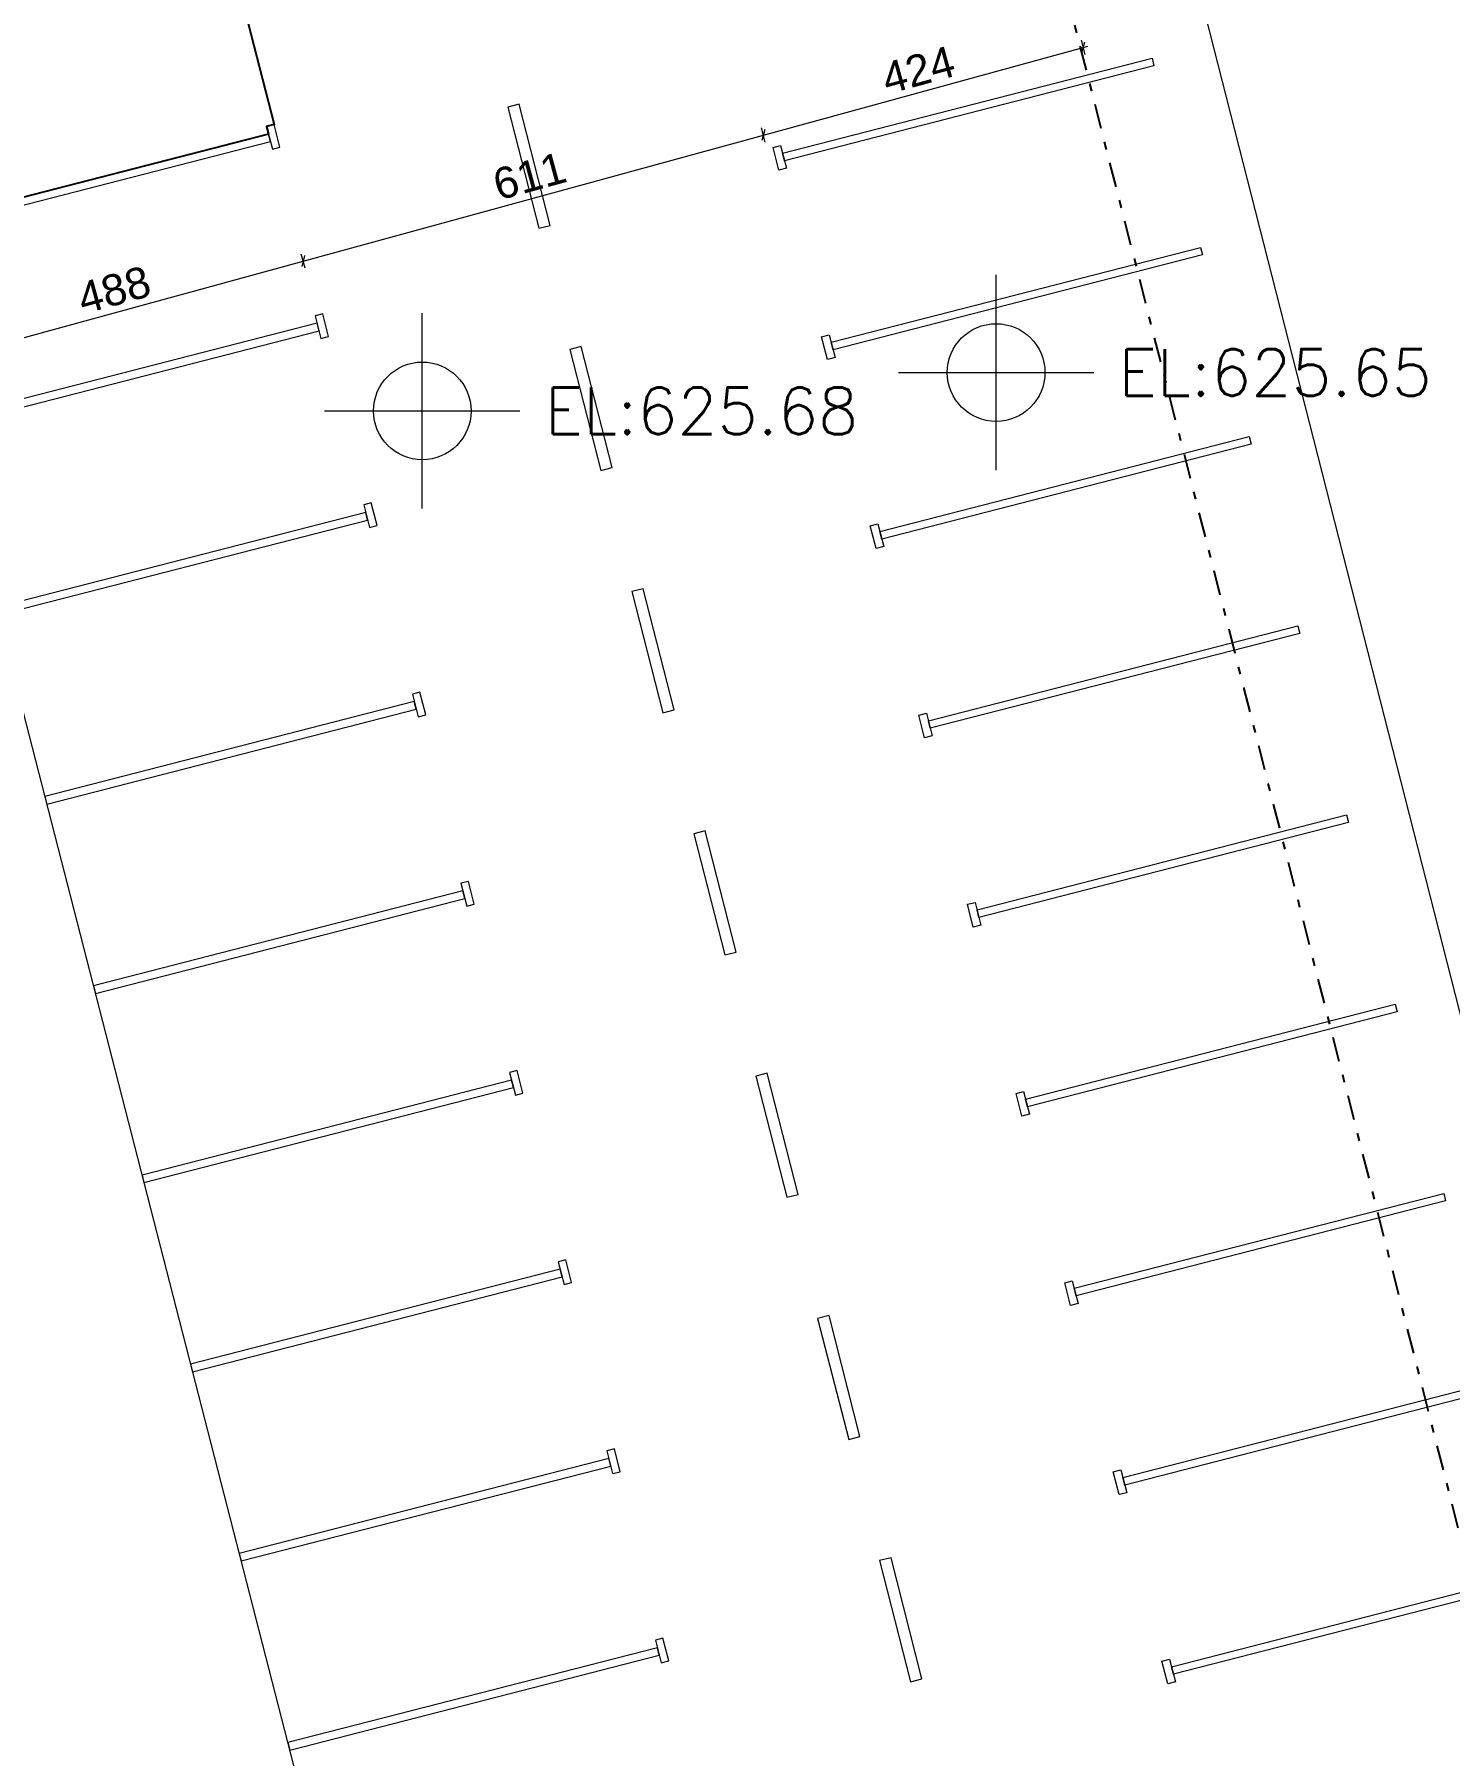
# Model space of a CAD drawing. Header units: metres. Extents: x 7516628 to 7516794, y 4692096 to 4692450.
# Drawn here: x 7516710.37 to 7516728.48, y 4692386.03 to 4692408.06 of the extents above; entities that cross this region are included whole.
import ezdxf
from ezdxf import colors
from ezdxf.entities.mleader import LeaderData, LeaderLine
from ezdxf.math import Vec2, Vec3

# ---------------------------------------------------------------- set-up
doc = ezdxf.new("R2010")
doc.units = ezdxf.units.M
doc.linetypes.add('Dot & Dashed', pattern=[670.277762, 317.5, -176.388889, 0, -176.388874])
for name, color, linetype, lineweight in [('New_Dimensioning - General', 7, 'Continuous', 0), ('New_Dimensioning - General_Pen_No__1', 7, 'Continuous', 0), ('New_Dimensioning - General_Pen_No__142', 8, 'Continuous', 0), ('New_Dimensioning - General_Pen_No__161', 251, 'Continuous', 0), ('New_Drawing & Figure_Pen_No__58', 12, 'Continuous', 0), ('New_Structural - Bearing', 7, 'Continuous', 0), ('New_Structural - Bearing_Pen_No__1', 7, 'Continuous', 0), ('New_Structural - Bearing_Pen_No__150', 58, 'Continuous', 0), ('New_Structural - Bearing_Pen_No__184', 254, 'Continuous', 0), ('niveleta lartesite', 5, 'Continuous', 0), ('Parcela Baze', 7, 'Continuous', 0), ('projekt', 7, 'Continuous', 0), ('shetitore', 6, 'Continuous', 0)]:
    doc.layers.add(name, color=color, linetype=linetype, lineweight=lineweight)
doc.styles.add('GENERATED_STYLE_1', font='arial.ttf')
doc.styles.get("Standard").update_dxf_attribs({"font": 'simplex.shx'})
doc.dimstyles.new('GENERATED_STYLE__1', dxfattribs={"dimtxt": 400, "dimasz": 95, "dimexe": 0.18, "dimexo": 100000, "dimgap": 0, "dimtad": 1, "dimdec": 0, "dimlfac": 0.1, "dimzin": 0, "dimdsep": 46, "dimtxsty": 'GENERATED_STYLE_1', "dimblk": 'ARROWHEAD_2', "dimblk1": 'ARROWHEAD_2', "dimblk2": 'ARROWHEAD_2', "dimcen": 0.09, "dimclrd": 251, "dimclre": 251, "dimclrt": 7, "dimadec": 0, "dimazin": 0, "dimtfac": 1, "dimtdec": 4, "dimtmove": 0, "dimatfit": 3, "dimfxl": 1, "dimtolj": 1, "dimtzin": 0, "dimarcsym": 0})

# ---------------------------------------------------------------- blocks, each defined once
blk = doc.blocks.new('Slab_35', base_point=(-22076, 78576))
at = {"layer": 'New_Structural - Bearing_Pen_No__184', "color": 254, "linetype": 'Continuous', "lineweight": 0, "flags": 128}
blk.add_lwpolyline([(-22076, 78576), (-46304, 74555), (-45595, 72138), (-25760, 75431), (-17612, 45683), (-7877, 10142), (-11542, 9138), (-8829, -768), (-6017, -26230), (-4312, -41660), (379, -96771), (-19549, -98468), (-19555, -98392), (-19753, -98424), (-19722, -98794), (405, -97073), (412, -97157), (8023, -96506), (0, 0), (-2953, 11491), (-19643, 76446), (-19812, 77101, 0.388951)], format="xyb", close=True, dxfattribs=at)
blk = doc.blocks.new('Slab_268', base_point=(-14211, 55298))
at = {"layer": 'New_Structural - Bearing_Pen_No__1', "color": 7, "linetype": 'Continuous', "lineweight": 13, "flags": 128}
blk.add_lwpolyline([(-14211, 55298), (-9482, 56514), (-9507, 56610), (-14236, 55395)], close=True, dxfattribs=at)
blk = doc.blocks.new('Slab_269', base_point=(-9532, 56707))
at = {"layer": 'New_Structural - Bearing_Pen_No__1', "color": 7, "linetype": 'Continuous', "lineweight": 13, "flags": 128}
blk.add_lwpolyline([(-9532, 56707), (-9457, 56417), (-9360, 56442), (-9435, 56732)], close=True, dxfattribs=at)
blk = doc.blocks.new('Slab_270', base_point=(-14833, 57720))
at = {"layer": 'New_Structural - Bearing_Pen_No__1', "color": 7, "linetype": 'Continuous', "lineweight": 13, "flags": 128}
blk.add_lwpolyline([(-14833, 57720), (-10104, 58935), (-10129, 59032), (-14858, 57817)], close=True, dxfattribs=at)
blk = doc.blocks.new('Slab_271', base_point=(-10154, 59129))
at = {"layer": 'New_Structural - Bearing_Pen_No__1', "color": 7, "linetype": 'Continuous', "lineweight": 13, "flags": 128}
blk.add_lwpolyline([(-10154, 59129), (-10079, 58838), (-9982, 58863), (-10057, 59154)], close=True, dxfattribs=at)
blk = doc.blocks.new('Slab_272', base_point=(-15455, 60141))
at = {"layer": 'New_Structural - Bearing_Pen_No__1', "color": 7, "linetype": 'Continuous', "lineweight": 13, "flags": 128}
blk.add_lwpolyline([(-15455, 60141), (-10726, 61356), (-10751, 61453), (-15480, 60238)], close=True, dxfattribs=at)
blk = doc.blocks.new('Slab_273', base_point=(-10776, 61550))
at = {"layer": 'New_Structural - Bearing_Pen_No__1', "color": 7, "linetype": 'Continuous', "lineweight": 13, "flags": 128}
blk.add_lwpolyline([(-10776, 61550), (-10701, 61259), (-10604, 61284), (-10679, 61575)], close=True, dxfattribs=at)
blk = doc.blocks.new('Slab_274', base_point=(-16077, 62563))
at = {"layer": 'New_Structural - Bearing_Pen_No__1', "color": 7, "linetype": 'Continuous', "lineweight": 13, "flags": 128}
blk.add_lwpolyline([(-16077, 62563), (-11348, 63778), (-11373, 63874), (-16102, 62659)], close=True, dxfattribs=at)
blk = doc.blocks.new('Slab_275', base_point=(-11398, 63971))
at = {"layer": 'New_Structural - Bearing_Pen_No__1', "color": 7, "linetype": 'Continuous', "lineweight": 13, "flags": 128}
blk.add_lwpolyline([(-11398, 63971), (-11323, 63681), (-11227, 63706), (-11301, 63996)], close=True, dxfattribs=at)
blk = doc.blocks.new('Slab_276', base_point=(-16699, 64984))
at = {"layer": 'New_Structural - Bearing_Pen_No__1', "color": 7, "linetype": 'Continuous', "lineweight": 13, "flags": 128}
blk.add_lwpolyline([(-16699, 64984), (-11970, 66199), (-11995, 66296), (-16724, 65081)], close=True, dxfattribs=at)
blk = doc.blocks.new('Slab_277', base_point=(-12020, 66393))
at = {"layer": 'New_Structural - Bearing_Pen_No__1', "color": 7, "linetype": 'Continuous', "lineweight": 13, "flags": 128}
blk.add_lwpolyline([(-12020, 66393), (-11946, 66102), (-11849, 66127), (-11923, 66418)], close=True, dxfattribs=at)
blk = doc.blocks.new('Slab_278', base_point=(-17322, 67405))
at = {"layer": 'New_Structural - Bearing_Pen_No__1', "color": 7, "linetype": 'Continuous', "lineweight": 13, "flags": 128}
blk.add_lwpolyline([(-17322, 67405), (-12593, 68620), (-12618, 68717), (-17346, 67502)], close=True, dxfattribs=at)
blk = doc.blocks.new('Slab_279', base_point=(-12642, 68814))
at = {"layer": 'New_Structural - Bearing_Pen_No__1', "color": 7, "linetype": 'Continuous', "lineweight": 13, "flags": 128}
blk.add_lwpolyline([(-12642, 68814), (-12568, 68523), (-12471, 68548), (-12546, 68839)], close=True, dxfattribs=at)
blk = doc.blocks.new('Slab_280', base_point=(-17944, 69827))
at = {"layer": 'New_Structural - Bearing_Pen_No__1', "color": 7, "linetype": 'Continuous', "lineweight": 13, "flags": 128}
blk.add_lwpolyline([(-17944, 69827), (-13215, 71042), (-13240, 71138), (-17969, 69923)], close=True, dxfattribs=at)
blk = doc.blocks.new('Slab_281', base_point=(-13265, 71235))
at = {"layer": 'New_Structural - Bearing_Pen_No__1', "color": 7, "linetype": 'Continuous', "lineweight": 13, "flags": 128}
blk.add_lwpolyline([(-13265, 71235), (-13190, 70945), (-13093, 70970), (-13168, 71260)], close=True, dxfattribs=at)
blk = doc.blocks.new('Slab_282', base_point=(-18566, 72248))
at = {"layer": 'New_Structural - Bearing_Pen_No__1', "color": 7, "linetype": 'Continuous', "lineweight": 13, "flags": 128}
blk.add_lwpolyline([(-18566, 72248), (-13837, 73463), (-13862, 73560), (-18591, 72345)], close=True, dxfattribs=at)
blk = doc.blocks.new('Slab_283', base_point=(-13887, 73657))
at = {"layer": 'New_Structural - Bearing_Pen_No__1', "color": 7, "linetype": 'Continuous', "lineweight": 13, "flags": 128}
blk.add_lwpolyline([(-13887, 73657), (-13812, 73366), (-13715, 73391), (-13790, 73682)], close=True, dxfattribs=at)
blk = doc.blocks.new('Slab_284', base_point=(-19188, 74669))
at = {"layer": 'New_Structural - Bearing_Pen_No__1', "color": 7, "linetype": 'Continuous', "lineweight": 13, "flags": 128}
blk.add_lwpolyline([(-19188, 74669), (-14459, 75884), (-14484, 75981), (-19213, 74766)], close=True, dxfattribs=at)
blk = doc.blocks.new('Slab_285', base_point=(-14509, 76078))
at = {"layer": 'New_Structural - Bearing_Pen_No__1', "color": 7, "linetype": 'Continuous', "lineweight": 13, "flags": 128}
blk.add_lwpolyline([(-14509, 76078), (-14434, 75787), (-14337, 75812), (-14412, 76103)], close=True, dxfattribs=at)
blk = doc.blocks.new('Slab_328', base_point=(1827, 57485))
at = {"layer": 'New_Structural - Bearing_Pen_No__1', "color": 7, "linetype": 'Continuous', "lineweight": 13, "flags": 128}
blk.add_lwpolyline([(1827, 57485), (-2902, 56270), (-2927, 56367), (1802, 57582)], close=True, dxfattribs=at)
blk = doc.blocks.new('Slab_329', base_point=(-2952, 56463))
at = {"layer": 'New_Structural - Bearing_Pen_No__1', "color": 7, "linetype": 'Continuous', "lineweight": 13, "flags": 128}
blk.add_lwpolyline([(-2952, 56463), (-2877, 56173), (-2974, 56148), (-3048, 56438)], close=True, dxfattribs=at)
blk = doc.blocks.new('Slab_330', base_point=(1205, 59906))
at = {"layer": 'New_Structural - Bearing_Pen_No__1', "color": 7, "linetype": 'Continuous', "lineweight": 13, "flags": 128}
blk.add_lwpolyline([(1205, 59906), (-3524, 58691), (-3549, 58788), (1180, 60003)], close=True, dxfattribs=at)
blk = doc.blocks.new('Slab_331', base_point=(-3574, 58885))
at = {"layer": 'New_Structural - Bearing_Pen_No__1', "color": 7, "linetype": 'Continuous', "lineweight": 13, "flags": 128}
blk.add_lwpolyline([(-3574, 58885), (-3499, 58594), (-3596, 58569), (-3671, 58860)], close=True, dxfattribs=at)
blk = doc.blocks.new('Slab_332', base_point=(583, 62327))
at = {"layer": 'New_Structural - Bearing_Pen_No__1', "color": 7, "linetype": 'Continuous', "lineweight": 13, "flags": 128}
blk.add_lwpolyline([(583, 62327), (-4146, 61112), (-4171, 61209), (558, 62424)], close=True, dxfattribs=at)
blk = doc.blocks.new('Slab_333', base_point=(-4196, 61306))
at = {"layer": 'New_Structural - Bearing_Pen_No__1', "color": 7, "linetype": 'Continuous', "lineweight": 13, "flags": 128}
blk.add_lwpolyline([(-4196, 61306), (-4121, 61016), (-4218, 60991), (-4293, 61281)], close=True, dxfattribs=at)
blk = doc.blocks.new('Slab_334', base_point=(-40, 64749))
at = {"layer": 'New_Structural - Bearing_Pen_No__1', "color": 7, "linetype": 'Continuous', "lineweight": 13, "flags": 128}
blk.add_lwpolyline([(-40, 64749), (-4768, 63534), (-4793, 63631), (-64, 64846)], close=True, dxfattribs=at)
blk = doc.blocks.new('Slab_335', base_point=(-4818, 63727))
at = {"layer": 'New_Structural - Bearing_Pen_No__1', "color": 7, "linetype": 'Continuous', "lineweight": 13, "flags": 128}
blk.add_lwpolyline([(-4818, 63727), (-4743, 63437), (-4840, 63412), (-4915, 63703)], close=True, dxfattribs=at)
blk = doc.blocks.new('Slab_336', base_point=(-662, 67170))
at = {"layer": 'New_Structural - Bearing_Pen_No__1', "color": 7, "linetype": 'Continuous', "lineweight": 13, "flags": 128}
blk.add_lwpolyline([(-662, 67170), (-5391, 65955), (-5415, 66052), (-687, 67267)], close=True, dxfattribs=at)
blk = doc.blocks.new('Slab_337', base_point=(-5440, 66149))
at = {"layer": 'New_Structural - Bearing_Pen_No__1', "color": 7, "linetype": 'Continuous', "lineweight": 13, "flags": 128}
blk.add_lwpolyline([(-5440, 66149), (-5366, 65858), (-5463, 65833), (-5537, 66124)], close=True, dxfattribs=at)
blk = doc.blocks.new('Slab_338', base_point=(-1284, 69591))
at = {"layer": 'New_Structural - Bearing_Pen_No__1', "color": 7, "linetype": 'Continuous', "lineweight": 13, "flags": 128}
blk.add_lwpolyline([(-1284, 69591), (-6013, 68376), (-6038, 68473), (-1309, 69688)], close=True, dxfattribs=at)
blk = doc.blocks.new('Slab_339', base_point=(-6062, 68570))
at = {"layer": 'New_Structural - Bearing_Pen_No__1', "color": 7, "linetype": 'Continuous', "lineweight": 13, "flags": 128}
blk.add_lwpolyline([(-6062, 68570), (-5988, 68280), (-6085, 68255), (-6159, 68545)], close=True, dxfattribs=at)
blk = doc.blocks.new('Slab_340', base_point=(-1906, 72013))
at = {"layer": 'New_Structural - Bearing_Pen_No__1', "color": 7, "linetype": 'Continuous', "lineweight": 13, "flags": 128}
blk.add_lwpolyline([(-1906, 72013), (-6635, 70798), (-6660, 70895), (-1931, 72110)], close=True, dxfattribs=at)
blk = doc.blocks.new('Slab_341', base_point=(-6685, 70991))
at = {"layer": 'New_Structural - Bearing_Pen_No__1', "color": 7, "linetype": 'Continuous', "lineweight": 13, "flags": 128}
blk.add_lwpolyline([(-6685, 70991), (-6610, 70701), (-6707, 70676), (-6782, 70967)], close=True, dxfattribs=at)
blk = doc.blocks.new('Slab_342', base_point=(-2528, 74434))
at = {"layer": 'New_Structural - Bearing_Pen_No__1', "color": 7, "linetype": 'Continuous', "lineweight": 13, "flags": 128}
blk.add_lwpolyline([(-2528, 74434), (-7257, 73219), (-7282, 73316), (-2553, 74531)], close=True, dxfattribs=at)
blk = doc.blocks.new('Slab_343', base_point=(-7307, 73413))
at = {"layer": 'New_Structural - Bearing_Pen_No__1', "color": 7, "linetype": 'Continuous', "lineweight": 13, "flags": 128}
blk.add_lwpolyline([(-7307, 73413), (-7232, 73122), (-7329, 73097), (-7404, 73388)], close=True, dxfattribs=at)
blk = doc.blocks.new('Slab_344', base_point=(-3150, 76856))
at = {"layer": 'New_Structural - Bearing_Pen_No__1', "color": 7, "linetype": 'Continuous', "lineweight": 13, "flags": 128}
blk.add_lwpolyline([(-3150, 76856), (-7879, 75640), (-7904, 75737), (-3175, 76952)], close=True, dxfattribs=at)
blk = doc.blocks.new('Slab_345', base_point=(-7929, 75834))
at = {"layer": 'New_Structural - Bearing_Pen_No__1', "color": 7, "linetype": 'Continuous', "lineweight": 13, "flags": 128}
blk.add_lwpolyline([(-7929, 75834), (-7854, 75544), (-7951, 75519), (-8026, 75809)], close=True, dxfattribs=at)
blk = doc.blocks.new('Slab_808', base_point=(-6120, 56212))
at = {"layer": 'New_Structural - Bearing_Pen_No__1', "color": 7, "linetype": 'Continuous', "lineweight": 13, "flags": 128}
blk.add_lwpolyline([(-6120, 56212), (-6516, 57762), (-6662, 57725), (-6265, 56174)], close=True, dxfattribs=at)
blk = doc.blocks.new('Slab_809', base_point=(-6913, 59312))
at = {"layer": 'New_Structural - Bearing_Pen_No__1', "color": 7, "linetype": 'Continuous', "lineweight": 13, "flags": 128}
blk.add_lwpolyline([(-6913, 59312), (-7309, 60862), (-7455, 60825), (-7058, 59275)], close=True, dxfattribs=at)
blk = doc.blocks.new('Slab_810', base_point=(-7706, 62412))
at = {"layer": 'New_Structural - Bearing_Pen_No__1', "color": 7, "linetype": 'Continuous', "lineweight": 13, "flags": 128}
blk.add_lwpolyline([(-7706, 62412), (-8102, 63962), (-8248, 63925), (-7851, 62375)], close=True, dxfattribs=at)
blk = doc.blocks.new('Slab_816', base_point=(-8499, 65512))
at = {"layer": 'New_Structural - Bearing_Pen_No__1', "color": 7, "linetype": 'Continuous', "lineweight": 13, "flags": 128}
blk.add_lwpolyline([(-8499, 65512), (-8895, 67062), (-9041, 67025), (-8644, 65475)], close=True, dxfattribs=at)
blk = doc.blocks.new('Slab_817', base_point=(-9292, 68612))
at = {"layer": 'New_Structural - Bearing_Pen_No__1', "color": 7, "linetype": 'Continuous', "lineweight": 13, "flags": 128}
blk.add_lwpolyline([(-9292, 68612), (-9688, 70162), (-9834, 70125), (-9437, 68575)], close=True, dxfattribs=at)
blk = doc.blocks.new('Slab_818', base_point=(-10085, 71713))
at = {"layer": 'New_Structural - Bearing_Pen_No__1', "color": 7, "linetype": 'Continuous', "lineweight": 13, "flags": 128}
blk.add_lwpolyline([(-10085, 71713), (-10481, 73263), (-10627, 73225), (-10230, 71675)], close=True, dxfattribs=at)
blk = doc.blocks.new('Slab_819', base_point=(-10878, 74813))
at = {"layer": 'New_Structural - Bearing_Pen_No__1', "color": 7, "linetype": 'Continuous', "lineweight": 13, "flags": 128}
blk.add_lwpolyline([(-10878, 74813), (-11274, 76363), (-11420, 76326), (-11023, 74776)], close=True, dxfattribs=at)
blk = doc.blocks.new('Slab_841', base_point=(-16614, 81004))
at = {"layer": 'New_Structural - Bearing_Pen_No__150', "color": 58, "linetype": 'Continuous', "lineweight": 25, "flags": 128}
blk.add_lwpolyline([(-16614, 81004, -0.388951), (-15482, 80266), (-14711, 77265), (-14412, 76103), (-14509, 76078), (-14484, 75981), (-19212, 74766), (-19643, 76446), (-19812, 77101, 0.388951), (-22076, 78576), (-24341, 78201), (-24791, 79646)], format="xyb", close=True, dxfattribs=at)
blk = doc.blocks.new('*D784')
at = {"layer": 'New_Dimensioning - General_Pen_No__142', "color": 8, "linetype": 'Continuous', "lineweight": 13}
for p, q in [((-14022, 74425), (-14059, 74286)), ((-18728, 73136), (-18764, 72997))]:
    blk.add_line(p, q, dxfattribs=at)
at = {"layer": 'New_Dimensioning - General_Pen_No__161', "color": 251, "linetype": 'Continuous', "lineweight": 13}
for p, q in [((-18746, 73067), (-14040, 74355)), ((-18721, 72976), (-18771, 73157)), ((-24668, 71445), (-18746, 73067))]:
    blk.add_line(p, q, dxfattribs=at)
at = {"layer": 'New_Dimensioning - General_Pen_No__1', "color": 7, "lineweight": 13, "insert": (-16856, 73667), "char_height": 400, "attachment_point": 7, "rotation": 15.3178, "style": 'GENERATED_STYLE_1'}
blk.add_mtext('\\A1;488', dxfattribs=at)
blk = doc.blocks.new('ARROWHEAD_2')
at = {"color": 0, "linetype": 'Continuous', "lineweight": 0}
for p, q in [((0, 0), (-1, 0)), ((-0.38, -0.66), (0.38, 0.66))]:
    blk.add_line(p, q, dxfattribs=at)
blk = doc.blocks.new('*D785')
at = {"layer": 'New_Dimensioning - General_Pen_No__142', "color": 8, "linetype": 'Continuous', "lineweight": 13}
for p, q in [((-8131, 76039), (-8168, 75899)), ((-14022, 74425), (-14059, 74286))]:
    blk.add_line(p, q, dxfattribs=at)
at = {"layer": 'New_Dimensioning - General_Pen_No__161', "color": 251, "linetype": 'Continuous', "lineweight": 13}
for p, q in [((-14040, 74355), (-8149, 75969)), ((-18746, 73067), (-14040, 74355)), ((-14016, 74265), (-14065, 74446))]:
    blk.add_line(p, q, dxfattribs=at)
at = {"layer": 'New_Dimensioning - General_Pen_No__1', "color": 7, "lineweight": 13, "insert": (-11538, 75124), "char_height": 400, "attachment_point": 7, "rotation": 15.3178, "style": 'GENERATED_STYLE_1'}
blk.add_mtext('\\A1;611', dxfattribs=at)
blk = doc.blocks.new('*D786')
at = {"layer": 'New_Dimensioning - General_Pen_No__142', "color": 8, "linetype": 'Continuous', "lineweight": 13}
for p, q in [((-4073, 77021), (-4037, 77160)), ((-8131, 76039), (-8168, 75899))]:
    blk.add_line(p, q, dxfattribs=at)
at = {"layer": 'New_Dimensioning - General_Pen_No__161', "color": 251, "linetype": 'Continuous', "lineweight": 13}
for p, q in [((-4030, 77000), (-4080, 77181)), ((-4055, 77090), (-3996, 77107)), ((-8149, 75969), (-4055, 77090)), ((-8125, 75879), (-8174, 76060)), ((-14040, 74355), (-8149, 75969))]:
    blk.add_line(p, q, dxfattribs=at)
at = {"layer": 'New_Dimensioning - General_Pen_No__1', "color": 7, "lineweight": 13, "insert": (-6565, 76486), "char_height": 400, "attachment_point": 7, "rotation": 15.3178, "style": 'GENERATED_STYLE_1'}
blk.add_mtext('\\A1;424', dxfattribs=at)
blk = doc.blocks.new('A$C11597C86')
at = {"layer": 'New_Drawing & Figure_Pen_No__58', "color": 12, "linetype": 'Dot & Dashed', "lineweight": 25, "flags": 128}
blk.add_lwpolyline([(161005.8, -220534.1), (148309.8, -77908), (141260.7, 6886.8), (128599.3, 55612.9), (128534.2, 55593), (114816.7, 109356.5), (71029.6, 102087.9), (68551.8, 101645.5), (73236, 84668.8), (85462, 42989.5), (97305.9, -251.6), (101619.7, -39309.5), (117916.4, -230737.2)], close=True, dxfattribs=at)
at = {"layer": 'New_Structural - Bearing', "color": 58, "linetype": 'Continuous', "lineweight": 25}
blk.add_blockref('Slab_841', (109423.7, 85320.3), dxfattribs=at)
at = {"layer": 'New_Structural - Bearing', "color": 254, "linetype": 'Continuous', "lineweight": 0}
blk.add_blockref('Slab_35', (103961.8, 82893.1), dxfattribs=at)
at = {"layer": 'New_Structural - Bearing', "color": 7, "linetype": 'Continuous', "lineweight": 13}
for name, p in [('Slab_344', (122887.5, 81172.1)), ('Slab_819', (115160, 79129.3)), ('Slab_285', (111528.9, 80394.6)), ('Slab_284', (106849.8, 78985.8)), ('Slab_345', (118108.9, 80150.7)), ('Slab_342', (123509.7, 78750.8)), ('Slab_283', (112151.1, 77973.3)), ('Slab_282', (107472, 76564.5)), ('Slab_818', (115953, 76029.1)), ('Slab_343', (118731.1, 77729.4)), ('Slab_340', (124131.9, 76329.4)), ('Slab_281', (112773.3, 75551.9)), ('Slab_280', (108094.2, 74143.1)), ('Slab_341', (119353.2, 75308)), ('Slab_817', (116746, 72928.9)), ('Slab_338', (124754, 73908.1)), ('Slab_279', (113395.4, 73130.6)), ('Slab_278', (108716.4, 71721.8)), ('Slab_339', (119975.4, 72886.7)), ('Slab_816', (117539, 69828.8)), ('Slab_336', (125376.2, 71486.7)), ('Slab_277', (114017.6, 70709.2)), ('Slab_276', (109338.5, 69300.4)), ('Slab_337', (120597.6, 70465.3)), ('Slab_334', (125998.4, 69065.4)), ('Slab_275', (114639.8, 68287.9)), ('Slab_274', (109960.7, 66879.1)), ('Slab_810', (118332, 66728.6)), ('Slab_335', (121219.8, 68044)), ('Slab_332', (126620.6, 66644)), ('Slab_273', (115262, 65866.6)), ('Slab_272', (110582.9, 64457.8)), ('Slab_333', (121841.9, 65622.6)), ('Slab_809', (119125, 63628.4)), ('Slab_330', (127242.7, 64222.7)), ('Slab_271', (115884.1, 63445.2)), ('Slab_270', (111205.1, 62036.4)), ('Slab_331', (122464.1, 63201.3)), ('Slab_808', (119918, 60528.2)), ('Slab_328', (127864.9, 61801.4)), ('Slab_269', (116506.3, 61023.9)), ('Slab_268', (111827.2, 59615.1)), ('Slab_329', (123086.3, 60780))]:
    blk.add_blockref(name, p, dxfattribs=at)
at = {"layer": 'New_Dimensioning - General', "color": 251, "linetype": 'Continuous', "lineweight": 13}
for base, p1, p2, picture, middle in [((121982.8, 81407.1), (117573.3, 81436.8), (121473.6, 83265.8), '*D786', (119860.7, 81116.1)), ((117888.6, 80285.7), (111578.7, 80200.9), (117573.3, 81436.8), '*D785', (114887.7, 79754)), ((111997.4, 78672.1), (106826.3, 79083), (111578.7, 80200.9), '*D784', (109569.7, 78297.4))]:
    dim = blk.add_linear_dim(base=base, p1=p1, p2=p2, angle=15.31779, dimstyle='GENERATED_STYLE__1', dxfattribs=at)
    dim.commit()
    dim.dimension.update_dxf_attribs({"geometry": picture, "text_midpoint": middle, "dimtype": 128, "text_rotation": 15.31779, "insert": (126037.9, 4316.6)})

msp = doc.modelspace()

# ---------------------------------------------------------------- block references
at = {"layer": 'projekt', "xscale": 0.001, "yscale": 0.001, "zscale": 0.001}
msp.add_blockref('A$C11597C86', (7516601.811, 4692326.488), dxfattribs=at)

# ---------------------------------------------------------------- next in the draw order: linework, layer by layer
at = {"layer": 'niveleta lartesite', "color": 5, "linetype": 'Continuous', "lineweight": 0}
for p, q in [((7516722.678, 4692402.484, 625.65), (7516722.678, 4692404.984, 625.65)), ((7516715.334, 4692401.993, 625.684), (7516715.334, 4692404.493, 625.684)), ((7516721.428, 4692403.734, 625.65), (7516723.928, 4692403.734, 625.65)), ((7516714.084, 4692403.243, 625.684), (7516716.584, 4692403.243, 625.684))]:
    msp.add_line(p, q, dxfattribs=at)
for centre in [(7516722.678, 4692403.734, 625.65), (7516715.334, 4692403.243, 625.684)]:
    msp.add_circle(centre, 0.625, dxfattribs=at)
at = {"layer": 'Parcela Baze', "flags": 128}
msp.add_lwpolyline([(7516718.331, 4692435.856), (7516674.68, 4692428.97), (7516672.2, 4692428.54), (7516676.8, 4692411.54), (7516688.82, 4692369.8), (7516700.45, 4692326.5), (7516700.84, 4692322.801), (7516704.59, 4692287.19), (7516735.21, 4692261.76), (7516728.88, 4692300.6), (7516744.84, 4692311.44), (7516742.12, 4692328.76), (7516742.58, 4692340.74), (7516732.02, 4692382.21)], close=True, dxfattribs=at)

# ---------------------------------------------------------------- next in the draw order: texts
at = {"layer": 'niveleta lartesite', "color": 5, "linetype": 'Continuous', "lineweight": 0, "char_height": 0.6, "attachment_point": 4}
for s, insert in [('EL:625.65', (7516724.246, 4692403.734, 625.65)), ('EL:625.68', (7516716.902, 4692403.243, 625.684))]:
    msp.add_mtext(s, dxfattribs=dict(at, insert=insert))

# ---------------------------------------------------------------- next in the draw order: leaders
at = {"layer": 'shetitore'}
ml = msp.add_multileader_mtext('Standard', dxfattribs=at)
ml.set_content('ndarjet me mixhen', color=256)
ml.set_leader_properties()
ml.build(insert=Vec2(0, 0))
ml.multileader.update_dxf_attribs({"text_right_attachment_type": 6, "dogleg_length": 0.36})
ctx = ml.context
ctx.base_point, ctx.plane_origin = Vec3(7516741.02, 4692394.828, 626.451), Vec3(7516726.215, 4692381.175, 626.451)
ctx.right_attachment = 6
notes = []
notes.append((ctx, [(0, (1, 1, 0), (7516740.66, 4692394.828, 626.451), (1, 0), 0.36, [(0, [(7516726.215, 4692381.175, 626.451)], 0, [])])]))
ctx.mtext.insert, ctx.mtext.flow_direction = Vec3(7516743.02, 4692397.416, 626.451), 5
for ctx, leaders in notes:
    for number, flags, end, landing, length, lines in leaders:
        leader = LeaderData()
        leader.index, (leader.has_last_leader_line, leader.has_dogleg_vector, leader.attachment_direction) = number, flags
        leader.last_leader_point, leader.dogleg_vector, leader.dogleg_length = Vec3(end), Vec3(landing), length
        for number, points, colour, breaks in lines:
            line = LeaderLine()
            line.index, line.vertices, line.color, line.breaks = number, Vec3.list(points), colors.encode_raw_color(colour), breaks
            leader.lines.append(line)
        ctx.leaders.append(leader)

doc.saveas('drawing.dxf')
